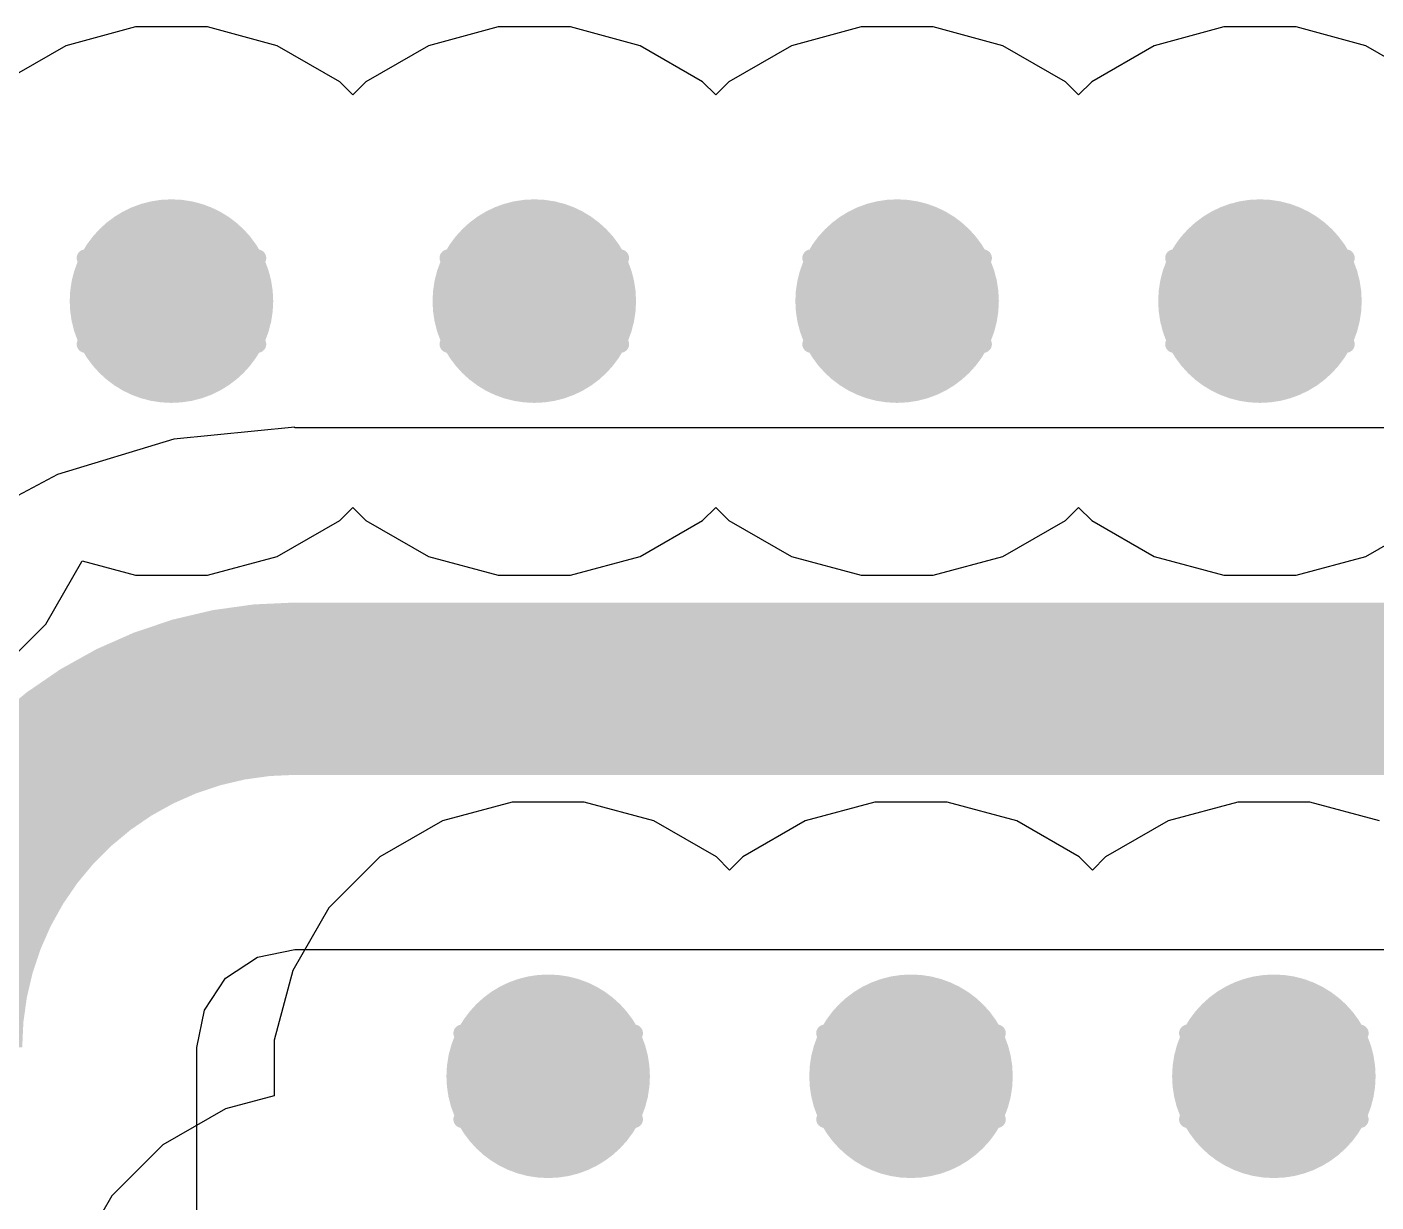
# Model space of a CAD drawing. Header units: inches. Extents: x -3 to 5437, y -3 to 5435.
# Drawn here: x 51.979 to 55.956, y 111.266 to 114.73 of the extents above; entities that cross this region are included whole.
import ezdxf

# ---------------------------------------------------------------- set-up
doc = ezdxf.new("R2010")
doc.units = ezdxf.units.IN
for name, color, linetype in [('Bottom Layer', 5, 'Continuous'), ('Drill Drawing', 1, 'Continuous'), ('GND', 16, 'Continuous'), ('PWR', 76, 'Continuous'), ('Top Layer', 1, 'Continuous'), ('Via Holes', 16, 'Continuous')]:
    doc.layers.add(name, color=color, linetype=linetype)

msp = doc.modelspace()

# ---------------------------------------------------------------- hatches: boundary and pattern name
at = {"layer": 'Bottom Layer'}
h = msp.add_hatch(color=5, dxfattribs=at)
edge = h.paths.add_edge_path()
edge.add_arc((52.405, 113.9217), 0.3, 0, 360)
h = msp.add_hatch(color=5, dxfattribs=at)
edge = h.paths.add_edge_path()
edge.add_arc((53.4747, 113.9217), 0.3, 0, 360)
h = msp.add_hatch(color=5, dxfattribs=at)
edge = h.paths.add_edge_path()
edge.add_arc((54.5443, 113.9217), 0.3, 0, 360)
h = msp.add_hatch(color=5, dxfattribs=at)
edge = h.paths.add_edge_path()
edge.add_arc((55.614, 113.9217), 0.3, 0, 360)
h = msp.add_hatch(color=5, dxfattribs=at)
edge = h.paths.add_edge_path()
edge.add_arc((53.5156, 111.6368), 0.3, 0, 360)
h = msp.add_hatch(color=5, dxfattribs=at)
edge = h.paths.add_edge_path()
edge.add_arc((54.5853, 111.6368), 0.3, 0, 360)
h = msp.add_hatch(color=5, dxfattribs=at)
edge = h.paths.add_edge_path()
edge.add_arc((55.655, 111.6368), 0.3, 0, 360)
at = {"layer": 'GND'}
h = msp.add_hatch(color=16, dxfattribs=at)
edge = h.paths.add_edge_path()
edge.add_arc((52.405, 113.9217), 0.3, 0, 360)
h = msp.add_hatch(color=16, dxfattribs=at)
edge = h.paths.add_edge_path()
edge.add_arc((53.4747, 113.9217), 0.3, 0, 360)
h = msp.add_hatch(color=16, dxfattribs=at)
edge = h.paths.add_edge_path()
edge.add_arc((54.5443, 113.9217), 0.3, 0, 360)
h = msp.add_hatch(color=16, dxfattribs=at)
edge = h.paths.add_edge_path()
edge.add_arc((55.614, 113.9217), 0.3, 0, 360)
h = msp.add_hatch(color=16, dxfattribs=at)
edge = h.paths.add_edge_path()
edge.add_arc((53.5156, 111.6368), 0.3, 0, 360)
h = msp.add_hatch(color=16, dxfattribs=at)
edge = h.paths.add_edge_path()
edge.add_arc((54.5853, 111.6368), 0.3, 0, 360)
h = msp.add_hatch(color=16, dxfattribs=at)
edge = h.paths.add_edge_path()
edge.add_arc((55.655, 111.6368), 0.3, 0, 360)
at = {"layer": 'PWR'}
h = msp.add_hatch(color=76, dxfattribs=at)
edge = h.paths.add_edge_path()
edge.add_arc((52.405, 113.9217), 0.3, 0, 360)
h = msp.add_hatch(color=76, dxfattribs=at)
edge = h.paths.add_edge_path()
edge.add_arc((53.4747, 113.9217), 0.3, 0, 360)
h = msp.add_hatch(color=76, dxfattribs=at)
edge = h.paths.add_edge_path()
edge.add_arc((54.5443, 113.9217), 0.3, 0, 360)
h = msp.add_hatch(color=76, dxfattribs=at)
edge = h.paths.add_edge_path()
edge.add_arc((55.614, 113.9217), 0.3, 0, 360)
h = msp.add_hatch(color=76, dxfattribs=at)
edge = h.paths.add_edge_path()
edge.add_arc((53.5156, 111.6368), 0.3, 0, 360)
h = msp.add_hatch(color=76, dxfattribs=at)
edge = h.paths.add_edge_path()
edge.add_arc((54.5853, 111.6368), 0.3, 0, 360)
h = msp.add_hatch(color=76, dxfattribs=at)
edge = h.paths.add_edge_path()
edge.add_arc((55.655, 111.6368), 0.3, 0, 360)
at = {"layer": 'Top Layer'}
h = msp.add_hatch(color=1, dxfattribs=at)
edge = h.paths.add_edge_path()
edge.add_arc((52.405, 113.9217), 0.3, 0, 360)
h = msp.add_hatch(color=1, dxfattribs=at)
edge = h.paths.add_edge_path()
edge.add_arc((53.4747, 113.9217), 0.3, 0, 360)
h = msp.add_hatch(color=1, dxfattribs=at)
edge = h.paths.add_edge_path()
edge.add_arc((54.5443, 113.9217), 0.3, 0, 360)
h = msp.add_hatch(color=1, dxfattribs=at)
edge = h.paths.add_edge_path()
edge.add_arc((55.614, 113.9217), 0.3, 0, 360)
h = msp.add_hatch(color=1, dxfattribs=at)
edge = h.paths.add_edge_path()
edge.add_arc((53.5156, 111.6368), 0.3, 0, 360)
h = msp.add_hatch(color=1, dxfattribs=at)
edge = h.paths.add_edge_path()
edge.add_arc((54.5853, 111.6368), 0.3, 0, 360)
h = msp.add_hatch(color=1, dxfattribs=at)
edge = h.paths.add_edge_path()
edge.add_arc((55.655, 111.6368), 0.3, 0, 360)
at = {"layer": 'Via Holes'}
h = msp.add_hatch(color=7, dxfattribs=at)
edge = h.paths.add_edge_path()
edge.add_arc((52.405, 113.9217), 0.15, 0, 360)
h = msp.add_hatch(color=7, dxfattribs=at)
edge = h.paths.add_edge_path()
edge.add_arc((53.4747, 113.9217), 0.15, 0, 360)
h = msp.add_hatch(color=7, dxfattribs=at)
edge = h.paths.add_edge_path()
edge.add_arc((54.5443, 113.9217), 0.15, 0, 360)
h = msp.add_hatch(color=7, dxfattribs=at)
edge = h.paths.add_edge_path()
edge.add_arc((55.614, 113.9217), 0.15, 0, 360)
h = msp.add_hatch(color=7, dxfattribs=at)
edge = h.paths.add_edge_path()
edge.add_arc((53.5156, 111.6368), 0.15, 0, 360)
h = msp.add_hatch(color=7, dxfattribs=at)
edge = h.paths.add_edge_path()
edge.add_arc((54.5853, 111.6368), 0.15, 0, 360)
h = msp.add_hatch(color=7, dxfattribs=at)
edge = h.paths.add_edge_path()
edge.add_arc((55.655, 111.6368), 0.15, 0, 360)

# ---------------------------------------------------------------- linework, layer by layer
at = {"layer": 'Drill Drawing'}
for points in [[(52.278, 114.0487, 0.0508, 0.0508, 0), (52.405, 114.1757, 0.0508, 0.0508, 0)], [(52.405, 114.1757, 0.0508, 0.0508, 0), (52.532, 114.0487, 0.0508, 0.0508, 0)], [(53.3477, 114.0487, 0.0508, 0.0508, 0), (53.4747, 114.1757, 0.0508, 0.0508, 0)], [(53.4747, 114.1757, 0.0508, 0.0508, 0), (53.6017, 114.0487, 0.0508, 0.0508, 0)], [(54.4173, 114.0487, 0.0508, 0.0508, 0), (54.5443, 114.1757, 0.0508, 0.0508, 0)], [(54.5443, 114.1757, 0.0508, 0.0508, 0), (54.6713, 114.0487, 0.0508, 0.0508, 0)], [(55.487, 114.0487, 0.0508, 0.0508, 0), (55.614, 114.1757, 0.0508, 0.0508, 0)], [(55.614, 114.1757, 0.0508, 0.0508, 0), (55.741, 114.0487, 0.0508, 0.0508, 0)], [(52.151, 114.0487, 0.0508, 0.0508, 0), (52.278, 113.9217, 0.0508, 0.0508, 0)], [(52.151, 114.0487, 0.0508, 0.0508, 0), (52.278, 114.0487, 0.0508, 0.0508, 0)], [(52.532, 114.0487, 0.0508, 0.0508, 0), (52.659, 114.0487, 0.0508, 0.0508, 0)], [(52.532, 113.9217, 0.0508, 0.0508, 0), (52.659, 114.0487, 0.0508, 0.0508, 0)], [(53.2207, 114.0487, 0.0508, 0.0508, 0), (53.3477, 113.9217, 0.0508, 0.0508, 0)], [(53.2207, 114.0487, 0.0508, 0.0508, 0), (53.3477, 114.0487, 0.0508, 0.0508, 0)], [(53.6017, 114.0487, 0.0508, 0.0508, 0), (53.7287, 114.0487, 0.0508, 0.0508, 0)], [(53.6017, 113.9217, 0.0508, 0.0508, 0), (53.7287, 114.0487, 0.0508, 0.0508, 0)], [(54.2903, 114.0487, 0.0508, 0.0508, 0), (54.4173, 113.9217, 0.0508, 0.0508, 0)], [(54.2903, 114.0487, 0.0508, 0.0508, 0), (54.4173, 114.0487, 0.0508, 0.0508, 0)], [(54.6713, 114.0487, 0.0508, 0.0508, 0), (54.7983, 114.0487, 0.0508, 0.0508, 0)], [(54.6713, 113.9217, 0.0508, 0.0508, 0), (54.7983, 114.0487, 0.0508, 0.0508, 0)], [(55.36, 114.0487, 0.0508, 0.0508, 0), (55.487, 113.9217, 0.0508, 0.0508, 0)], [(55.36, 114.0487, 0.0508, 0.0508, 0), (55.487, 114.0487, 0.0508, 0.0508, 0)], [(55.741, 114.0487, 0.0508, 0.0508, 0), (55.868, 114.0487, 0.0508, 0.0508, 0)], [(55.741, 113.9217, 0.0508, 0.0508, 0), (55.868, 114.0487, 0.0508, 0.0508, 0)], [(52.151, 113.7947, 0.0508, 0.0508, 0), (52.278, 113.9217, 0.0508, 0.0508, 0)], [(52.532, 113.9217, 0.0508, 0.0508, 0), (52.659, 113.7947, 0.0508, 0.0508, 0)], [(53.2207, 113.7947, 0.0508, 0.0508, 0), (53.3477, 113.9217, 0.0508, 0.0508, 0)], [(53.6017, 113.9217, 0.0508, 0.0508, 0), (53.7287, 113.7947, 0.0508, 0.0508, 0)], [(54.2903, 113.7947, 0.0508, 0.0508, 0), (54.4173, 113.9217, 0.0508, 0.0508, 0)], [(54.6713, 113.9217, 0.0508, 0.0508, 0), (54.7983, 113.7947, 0.0508, 0.0508, 0)], [(55.36, 113.7947, 0.0508, 0.0508, 0), (55.487, 113.9217, 0.0508, 0.0508, 0)], [(55.741, 113.9217, 0.0508, 0.0508, 0), (55.868, 113.7947, 0.0508, 0.0508, 0)], [(52.151, 113.7947, 0.0508, 0.0508, 0), (52.278, 113.7947, 0.0508, 0.0508, 0)], [(52.278, 113.7947, 0.0508, 0.0508, 0), (52.405, 113.6677, 0.0508, 0.0508, 0)], [(52.405, 113.6677, 0.0508, 0.0508, 0), (52.532, 113.7947, 0.0508, 0.0508, 0)], [(52.532, 113.7947, 0.0508, 0.0508, 0), (52.659, 113.7947, 0.0508, 0.0508, 0)], [(53.2207, 113.7947, 0.0508, 0.0508, 0), (53.3477, 113.7947, 0.0508, 0.0508, 0)], [(53.3477, 113.7947, 0.0508, 0.0508, 0), (53.4747, 113.6677, 0.0508, 0.0508, 0)], [(53.4747, 113.6677, 0.0508, 0.0508, 0), (53.6017, 113.7947, 0.0508, 0.0508, 0)], [(53.6017, 113.7947, 0.0508, 0.0508, 0), (53.7287, 113.7947, 0.0508, 0.0508, 0)], [(54.2903, 113.7947, 0.0508, 0.0508, 0), (54.4173, 113.7947, 0.0508, 0.0508, 0)], [(54.4173, 113.7947, 0.0508, 0.0508, 0), (54.5443, 113.6677, 0.0508, 0.0508, 0)], [(54.5443, 113.6677, 0.0508, 0.0508, 0), (54.6713, 113.7947, 0.0508, 0.0508, 0)], [(54.6713, 113.7947, 0.0508, 0.0508, 0), (54.7983, 113.7947, 0.0508, 0.0508, 0)], [(55.36, 113.7947, 0.0508, 0.0508, 0), (55.487, 113.7947, 0.0508, 0.0508, 0)], [(55.487, 113.7947, 0.0508, 0.0508, 0), (55.614, 113.6677, 0.0508, 0.0508, 0)], [(55.614, 113.6677, 0.0508, 0.0508, 0), (55.741, 113.7947, 0.0508, 0.0508, 0)], [(55.741, 113.7947, 0.0508, 0.0508, 0), (55.868, 113.7947, 0.0508, 0.0508, 0)], [(53.3886, 111.7638, 0.0508, 0.0508, 0), (53.5156, 111.8908, 0.0508, 0.0508, 0)], [(53.5156, 111.8908, 0.0508, 0.0508, 0), (53.6426, 111.7638, 0.0508, 0.0508, 0)], [(54.4583, 111.7638, 0.0508, 0.0508, 0), (54.5853, 111.8908, 0.0508, 0.0508, 0)], [(54.5853, 111.8908, 0.0508, 0.0508, 0), (54.7123, 111.7638, 0.0508, 0.0508, 0)], [(55.528, 111.7638, 0.0508, 0.0508, 0), (55.655, 111.8908, 0.0508, 0.0508, 0)], [(55.655, 111.8908, 0.0508, 0.0508, 0), (55.782, 111.7638, 0.0508, 0.0508, 0)], [(53.2616, 111.7638, 0.0508, 0.0508, 0), (53.3886, 111.6368, 0.0508, 0.0508, 0)], [(53.2616, 111.7638, 0.0508, 0.0508, 0), (53.3886, 111.7638, 0.0508, 0.0508, 0)], [(53.6426, 111.7638, 0.0508, 0.0508, 0), (53.7696, 111.7638, 0.0508, 0.0508, 0)], [(53.6426, 111.6368, 0.0508, 0.0508, 0), (53.7696, 111.7638, 0.0508, 0.0508, 0)], [(54.3313, 111.7638, 0.0508, 0.0508, 0), (54.4583, 111.6368, 0.0508, 0.0508, 0)], [(54.3313, 111.7638, 0.0508, 0.0508, 0), (54.4583, 111.7638, 0.0508, 0.0508, 0)], [(54.7123, 111.7638, 0.0508, 0.0508, 0), (54.8393, 111.7638, 0.0508, 0.0508, 0)], [(54.7123, 111.6368, 0.0508, 0.0508, 0), (54.8393, 111.7638, 0.0508, 0.0508, 0)], [(55.401, 111.7638, 0.0508, 0.0508, 0), (55.528, 111.6368, 0.0508, 0.0508, 0)], [(55.401, 111.7638, 0.0508, 0.0508, 0), (55.528, 111.7638, 0.0508, 0.0508, 0)], [(55.782, 111.7638, 0.0508, 0.0508, 0), (55.909, 111.7638, 0.0508, 0.0508, 0)], [(55.782, 111.6368, 0.0508, 0.0508, 0), (55.909, 111.7638, 0.0508, 0.0508, 0)], [(53.2616, 111.5098, 0.0508, 0.0508, 0), (53.3886, 111.6368, 0.0508, 0.0508, 0)], [(53.6426, 111.6368, 0.0508, 0.0508, 0), (53.7696, 111.5098, 0.0508, 0.0508, 0)], [(54.3313, 111.5098, 0.0508, 0.0508, 0), (54.4583, 111.6368, 0.0508, 0.0508, 0)], [(54.7123, 111.6368, 0.0508, 0.0508, 0), (54.8393, 111.5098, 0.0508, 0.0508, 0)], [(55.401, 111.5098, 0.0508, 0.0508, 0), (55.528, 111.6368, 0.0508, 0.0508, 0)], [(55.782, 111.6368, 0.0508, 0.0508, 0), (55.909, 111.5098, 0.0508, 0.0508, 0)], [(53.2616, 111.5098, 0.0508, 0.0508, 0), (53.3886, 111.5098, 0.0508, 0.0508, 0)], [(53.3886, 111.5098, 0.0508, 0.0508, 0), (53.5156, 111.3828, 0.0508, 0.0508, 0)], [(53.5156, 111.3828, 0.0508, 0.0508, 0), (53.6426, 111.5098, 0.0508, 0.0508, 0)], [(53.6426, 111.5098, 0.0508, 0.0508, 0), (53.7696, 111.5098, 0.0508, 0.0508, 0)], [(54.3313, 111.5098, 0.0508, 0.0508, 0), (54.4583, 111.5098, 0.0508, 0.0508, 0)], [(54.4583, 111.5098, 0.0508, 0.0508, 0), (54.5853, 111.3828, 0.0508, 0.0508, 0)], [(54.5853, 111.3828, 0.0508, 0.0508, 0), (54.7123, 111.5098, 0.0508, 0.0508, 0)], [(54.7123, 111.5098, 0.0508, 0.0508, 0), (54.8393, 111.5098, 0.0508, 0.0508, 0)], [(55.401, 111.5098, 0.0508, 0.0508, 0), (55.528, 111.5098, 0.0508, 0.0508, 0)], [(55.528, 111.5098, 0.0508, 0.0508, 0), (55.655, 111.3828, 0.0508, 0.0508, 0)], [(55.655, 111.3828, 0.0508, 0.0508, 0), (55.782, 111.5098, 0.0508, 0.0508, 0)], [(55.782, 111.5098, 0.0508, 0.0508, 0), (55.909, 111.5098, 0.0508, 0.0508, 0)]]:
    msp.add_lwpolyline(points, format="xyseb", dxfattribs=at)
for points in [[(52.3923, 114.1757, 0.0254, 0.0254, 1), (52.4177, 114.1757, 0.0254, 0.0254, 1)], [(52.3923, 114.1757, 0.0254, 0.0254, 1), (52.4177, 114.1757, 0.0254, 0.0254, 1)], [(53.462, 114.1757, 0.0254, 0.0254, 1), (53.4874, 114.1757, 0.0254, 0.0254, 1)], [(53.462, 114.1757, 0.0254, 0.0254, 1), (53.4874, 114.1757, 0.0254, 0.0254, 1)], [(54.5316, 114.1757, 0.0254, 0.0254, 1), (54.557, 114.1757, 0.0254, 0.0254, 1)], [(54.5316, 114.1757, 0.0254, 0.0254, 1), (54.557, 114.1757, 0.0254, 0.0254, 1)], [(55.6013, 114.1757, 0.0254, 0.0254, 1), (55.6267, 114.1757, 0.0254, 0.0254, 1)], [(55.6013, 114.1757, 0.0254, 0.0254, 1), (55.6267, 114.1757, 0.0254, 0.0254, 1)], [(52.1383, 114.0487, 0.0254, 0.0254, 1), (52.1637, 114.0487, 0.0254, 0.0254, 1)], [(52.1383, 114.0487, 0.0254, 0.0254, 1), (52.1637, 114.0487, 0.0254, 0.0254, 1)], [(52.2653, 114.0487, 0.0254, 0.0254, 1), (52.2907, 114.0487, 0.0254, 0.0254, 1)], [(52.2653, 114.0487, 0.0254, 0.0254, 1), (52.2907, 114.0487, 0.0254, 0.0254, 1)], [(52.5193, 114.0487, 0.0254, 0.0254, 1), (52.5447, 114.0487, 0.0254, 0.0254, 1)], [(52.5193, 114.0487, 0.0254, 0.0254, 1), (52.5447, 114.0487, 0.0254, 0.0254, 1)], [(52.6463, 114.0487, 0.0254, 0.0254, 1), (52.6717, 114.0487, 0.0254, 0.0254, 1)], [(52.6463, 114.0487, 0.0254, 0.0254, 1), (52.6717, 114.0487, 0.0254, 0.0254, 1)], [(53.208, 114.0487, 0.0254, 0.0254, 1), (53.2334, 114.0487, 0.0254, 0.0254, 1)], [(53.208, 114.0487, 0.0254, 0.0254, 1), (53.2334, 114.0487, 0.0254, 0.0254, 1)], [(53.335, 114.0487, 0.0254, 0.0254, 1), (53.3604, 114.0487, 0.0254, 0.0254, 1)], [(53.335, 114.0487, 0.0254, 0.0254, 1), (53.3604, 114.0487, 0.0254, 0.0254, 1)], [(53.589, 114.0487, 0.0254, 0.0254, 1), (53.6144, 114.0487, 0.0254, 0.0254, 1)], [(53.589, 114.0487, 0.0254, 0.0254, 1), (53.6144, 114.0487, 0.0254, 0.0254, 1)], [(53.716, 114.0487, 0.0254, 0.0254, 1), (53.7414, 114.0487, 0.0254, 0.0254, 1)], [(53.716, 114.0487, 0.0254, 0.0254, 1), (53.7414, 114.0487, 0.0254, 0.0254, 1)], [(54.2776, 114.0487, 0.0254, 0.0254, 1), (54.303, 114.0487, 0.0254, 0.0254, 1)], [(54.2776, 114.0487, 0.0254, 0.0254, 1), (54.303, 114.0487, 0.0254, 0.0254, 1)], [(54.4046, 114.0487, 0.0254, 0.0254, 1), (54.43, 114.0487, 0.0254, 0.0254, 1)], [(54.4046, 114.0487, 0.0254, 0.0254, 1), (54.43, 114.0487, 0.0254, 0.0254, 1)], [(54.6586, 114.0487, 0.0254, 0.0254, 1), (54.684, 114.0487, 0.0254, 0.0254, 1)], [(54.6586, 114.0487, 0.0254, 0.0254, 1), (54.684, 114.0487, 0.0254, 0.0254, 1)], [(54.7856, 114.0487, 0.0254, 0.0254, 1), (54.811, 114.0487, 0.0254, 0.0254, 1)], [(54.7856, 114.0487, 0.0254, 0.0254, 1), (54.811, 114.0487, 0.0254, 0.0254, 1)], [(55.3473, 114.0487, 0.0254, 0.0254, 1), (55.3727, 114.0487, 0.0254, 0.0254, 1)], [(55.3473, 114.0487, 0.0254, 0.0254, 1), (55.3727, 114.0487, 0.0254, 0.0254, 1)], [(55.4743, 114.0487, 0.0254, 0.0254, 1), (55.4997, 114.0487, 0.0254, 0.0254, 1)], [(55.4743, 114.0487, 0.0254, 0.0254, 1), (55.4997, 114.0487, 0.0254, 0.0254, 1)], [(55.7283, 114.0487, 0.0254, 0.0254, 1), (55.7537, 114.0487, 0.0254, 0.0254, 1)], [(55.7283, 114.0487, 0.0254, 0.0254, 1), (55.7537, 114.0487, 0.0254, 0.0254, 1)], [(55.8553, 114.0487, 0.0254, 0.0254, 1), (55.8807, 114.0487, 0.0254, 0.0254, 1)], [(55.8553, 114.0487, 0.0254, 0.0254, 1), (55.8807, 114.0487, 0.0254, 0.0254, 1)], [(52.2653, 113.9217, 0.0254, 0.0254, 1), (52.2907, 113.9217, 0.0254, 0.0254, 1)], [(52.2653, 113.9217, 0.0254, 0.0254, 1), (52.2907, 113.9217, 0.0254, 0.0254, 1)], [(52.5193, 113.9217, 0.0254, 0.0254, 1), (52.5447, 113.9217, 0.0254, 0.0254, 1)], [(52.5193, 113.9217, 0.0254, 0.0254, 1), (52.5447, 113.9217, 0.0254, 0.0254, 1)], [(53.335, 113.9217, 0.0254, 0.0254, 1), (53.3604, 113.9217, 0.0254, 0.0254, 1)], [(53.335, 113.9217, 0.0254, 0.0254, 1), (53.3604, 113.9217, 0.0254, 0.0254, 1)], [(53.589, 113.9217, 0.0254, 0.0254, 1), (53.6144, 113.9217, 0.0254, 0.0254, 1)], [(53.589, 113.9217, 0.0254, 0.0254, 1), (53.6144, 113.9217, 0.0254, 0.0254, 1)], [(54.4046, 113.9217, 0.0254, 0.0254, 1), (54.43, 113.9217, 0.0254, 0.0254, 1)], [(54.4046, 113.9217, 0.0254, 0.0254, 1), (54.43, 113.9217, 0.0254, 0.0254, 1)], [(54.6586, 113.9217, 0.0254, 0.0254, 1), (54.684, 113.9217, 0.0254, 0.0254, 1)], [(54.6586, 113.9217, 0.0254, 0.0254, 1), (54.684, 113.9217, 0.0254, 0.0254, 1)], [(55.4743, 113.9217, 0.0254, 0.0254, 1), (55.4997, 113.9217, 0.0254, 0.0254, 1)], [(55.4743, 113.9217, 0.0254, 0.0254, 1), (55.4997, 113.9217, 0.0254, 0.0254, 1)], [(55.7283, 113.9217, 0.0254, 0.0254, 1), (55.7537, 113.9217, 0.0254, 0.0254, 1)], [(55.7283, 113.9217, 0.0254, 0.0254, 1), (55.7537, 113.9217, 0.0254, 0.0254, 1)], [(52.1383, 113.7947, 0.0254, 0.0254, 1), (52.1637, 113.7947, 0.0254, 0.0254, 1)], [(52.1383, 113.7947, 0.0254, 0.0254, 1), (52.1637, 113.7947, 0.0254, 0.0254, 1)], [(52.2653, 113.7947, 0.0254, 0.0254, 1), (52.2907, 113.7947, 0.0254, 0.0254, 1)], [(52.2653, 113.7947, 0.0254, 0.0254, 1), (52.2907, 113.7947, 0.0254, 0.0254, 1)], [(52.5193, 113.7947, 0.0254, 0.0254, 1), (52.5447, 113.7947, 0.0254, 0.0254, 1)], [(52.5193, 113.7947, 0.0254, 0.0254, 1), (52.5447, 113.7947, 0.0254, 0.0254, 1)], [(52.6463, 113.7947, 0.0254, 0.0254, 1), (52.6717, 113.7947, 0.0254, 0.0254, 1)], [(52.6463, 113.7947, 0.0254, 0.0254, 1), (52.6717, 113.7947, 0.0254, 0.0254, 1)], [(53.208, 113.7947, 0.0254, 0.0254, 1), (53.2334, 113.7947, 0.0254, 0.0254, 1)], [(53.208, 113.7947, 0.0254, 0.0254, 1), (53.2334, 113.7947, 0.0254, 0.0254, 1)], [(53.335, 113.7947, 0.0254, 0.0254, 1), (53.3604, 113.7947, 0.0254, 0.0254, 1)], [(53.335, 113.7947, 0.0254, 0.0254, 1), (53.3604, 113.7947, 0.0254, 0.0254, 1)], [(53.589, 113.7947, 0.0254, 0.0254, 1), (53.6144, 113.7947, 0.0254, 0.0254, 1)], [(53.589, 113.7947, 0.0254, 0.0254, 1), (53.6144, 113.7947, 0.0254, 0.0254, 1)], [(53.716, 113.7947, 0.0254, 0.0254, 1), (53.7414, 113.7947, 0.0254, 0.0254, 1)], [(53.716, 113.7947, 0.0254, 0.0254, 1), (53.7414, 113.7947, 0.0254, 0.0254, 1)], [(54.2776, 113.7947, 0.0254, 0.0254, 1), (54.303, 113.7947, 0.0254, 0.0254, 1)], [(54.2776, 113.7947, 0.0254, 0.0254, 1), (54.303, 113.7947, 0.0254, 0.0254, 1)], [(54.4046, 113.7947, 0.0254, 0.0254, 1), (54.43, 113.7947, 0.0254, 0.0254, 1)], [(54.4046, 113.7947, 0.0254, 0.0254, 1), (54.43, 113.7947, 0.0254, 0.0254, 1)], [(54.6586, 113.7947, 0.0254, 0.0254, 1), (54.684, 113.7947, 0.0254, 0.0254, 1)], [(54.6586, 113.7947, 0.0254, 0.0254, 1), (54.684, 113.7947, 0.0254, 0.0254, 1)], [(54.7856, 113.7947, 0.0254, 0.0254, 1), (54.811, 113.7947, 0.0254, 0.0254, 1)], [(54.7856, 113.7947, 0.0254, 0.0254, 1), (54.811, 113.7947, 0.0254, 0.0254, 1)], [(55.3473, 113.7947, 0.0254, 0.0254, 1), (55.3727, 113.7947, 0.0254, 0.0254, 1)], [(55.3473, 113.7947, 0.0254, 0.0254, 1), (55.3727, 113.7947, 0.0254, 0.0254, 1)], [(55.4743, 113.7947, 0.0254, 0.0254, 1), (55.4997, 113.7947, 0.0254, 0.0254, 1)], [(55.4743, 113.7947, 0.0254, 0.0254, 1), (55.4997, 113.7947, 0.0254, 0.0254, 1)], [(55.7283, 113.7947, 0.0254, 0.0254, 1), (55.7537, 113.7947, 0.0254, 0.0254, 1)], [(55.7283, 113.7947, 0.0254, 0.0254, 1), (55.7537, 113.7947, 0.0254, 0.0254, 1)], [(55.8553, 113.7947, 0.0254, 0.0254, 1), (55.8807, 113.7947, 0.0254, 0.0254, 1)], [(55.8553, 113.7947, 0.0254, 0.0254, 1), (55.8807, 113.7947, 0.0254, 0.0254, 1)], [(52.3923, 113.6677, 0.0254, 0.0254, 1), (52.4177, 113.6677, 0.0254, 0.0254, 1)], [(52.3923, 113.6677, 0.0254, 0.0254, 1), (52.4177, 113.6677, 0.0254, 0.0254, 1)], [(53.462, 113.6677, 0.0254, 0.0254, 1), (53.4874, 113.6677, 0.0254, 0.0254, 1)], [(53.462, 113.6677, 0.0254, 0.0254, 1), (53.4874, 113.6677, 0.0254, 0.0254, 1)], [(54.5316, 113.6677, 0.0254, 0.0254, 1), (54.557, 113.6677, 0.0254, 0.0254, 1)], [(54.5316, 113.6677, 0.0254, 0.0254, 1), (54.557, 113.6677, 0.0254, 0.0254, 1)], [(55.6013, 113.6677, 0.0254, 0.0254, 1), (55.6267, 113.6677, 0.0254, 0.0254, 1)], [(55.6013, 113.6677, 0.0254, 0.0254, 1), (55.6267, 113.6677, 0.0254, 0.0254, 1)], [(53.5029, 111.8908, 0.0254, 0.0254, 1), (53.5283, 111.8908, 0.0254, 0.0254, 1)], [(53.5029, 111.8908, 0.0254, 0.0254, 1), (53.5283, 111.8908, 0.0254, 0.0254, 1)], [(54.5726, 111.8908, 0.0254, 0.0254, 1), (54.598, 111.8908, 0.0254, 0.0254, 1)], [(54.5726, 111.8908, 0.0254, 0.0254, 1), (54.598, 111.8908, 0.0254, 0.0254, 1)], [(55.6423, 111.8908, 0.0254, 0.0254, 1), (55.6677, 111.8908, 0.0254, 0.0254, 1)], [(55.6423, 111.8908, 0.0254, 0.0254, 1), (55.6677, 111.8908, 0.0254, 0.0254, 1)], [(53.2489, 111.7638, 0.0254, 0.0254, 1), (53.2743, 111.7638, 0.0254, 0.0254, 1)], [(53.2489, 111.7638, 0.0254, 0.0254, 1), (53.2743, 111.7638, 0.0254, 0.0254, 1)], [(53.3759, 111.7638, 0.0254, 0.0254, 1), (53.4013, 111.7638, 0.0254, 0.0254, 1)], [(53.3759, 111.7638, 0.0254, 0.0254, 1), (53.4013, 111.7638, 0.0254, 0.0254, 1)], [(53.6299, 111.7638, 0.0254, 0.0254, 1), (53.6553, 111.7638, 0.0254, 0.0254, 1)], [(53.6299, 111.7638, 0.0254, 0.0254, 1), (53.6553, 111.7638, 0.0254, 0.0254, 1)], [(53.7569, 111.7638, 0.0254, 0.0254, 1), (53.7823, 111.7638, 0.0254, 0.0254, 1)], [(53.7569, 111.7638, 0.0254, 0.0254, 1), (53.7823, 111.7638, 0.0254, 0.0254, 1)], [(54.3186, 111.7638, 0.0254, 0.0254, 1), (54.344, 111.7638, 0.0254, 0.0254, 1)], [(54.3186, 111.7638, 0.0254, 0.0254, 1), (54.344, 111.7638, 0.0254, 0.0254, 1)], [(54.4456, 111.7638, 0.0254, 0.0254, 1), (54.471, 111.7638, 0.0254, 0.0254, 1)], [(54.4456, 111.7638, 0.0254, 0.0254, 1), (54.471, 111.7638, 0.0254, 0.0254, 1)], [(54.6996, 111.7638, 0.0254, 0.0254, 1), (54.725, 111.7638, 0.0254, 0.0254, 1)], [(54.6996, 111.7638, 0.0254, 0.0254, 1), (54.725, 111.7638, 0.0254, 0.0254, 1)], [(54.8266, 111.7638, 0.0254, 0.0254, 1), (54.852, 111.7638, 0.0254, 0.0254, 1)], [(54.8266, 111.7638, 0.0254, 0.0254, 1), (54.852, 111.7638, 0.0254, 0.0254, 1)], [(55.3883, 111.7638, 0.0254, 0.0254, 1), (55.4137, 111.7638, 0.0254, 0.0254, 1)], [(55.3883, 111.7638, 0.0254, 0.0254, 1), (55.4137, 111.7638, 0.0254, 0.0254, 1)], [(55.5153, 111.7638, 0.0254, 0.0254, 1), (55.5407, 111.7638, 0.0254, 0.0254, 1)], [(55.5153, 111.7638, 0.0254, 0.0254, 1), (55.5407, 111.7638, 0.0254, 0.0254, 1)], [(55.7693, 111.7638, 0.0254, 0.0254, 1), (55.7947, 111.7638, 0.0254, 0.0254, 1)], [(55.7693, 111.7638, 0.0254, 0.0254, 1), (55.7947, 111.7638, 0.0254, 0.0254, 1)], [(55.8963, 111.7638, 0.0254, 0.0254, 1), (55.9217, 111.7638, 0.0254, 0.0254, 1)], [(55.8963, 111.7638, 0.0254, 0.0254, 1), (55.9217, 111.7638, 0.0254, 0.0254, 1)], [(53.3759, 111.6368, 0.0254, 0.0254, 1), (53.4013, 111.6368, 0.0254, 0.0254, 1)], [(53.3759, 111.6368, 0.0254, 0.0254, 1), (53.4013, 111.6368, 0.0254, 0.0254, 1)], [(53.6299, 111.6368, 0.0254, 0.0254, 1), (53.6553, 111.6368, 0.0254, 0.0254, 1)], [(53.6299, 111.6368, 0.0254, 0.0254, 1), (53.6553, 111.6368, 0.0254, 0.0254, 1)], [(54.4456, 111.6368, 0.0254, 0.0254, 1), (54.471, 111.6368, 0.0254, 0.0254, 1)], [(54.4456, 111.6368, 0.0254, 0.0254, 1), (54.471, 111.6368, 0.0254, 0.0254, 1)], [(54.6996, 111.6368, 0.0254, 0.0254, 1), (54.725, 111.6368, 0.0254, 0.0254, 1)], [(54.6996, 111.6368, 0.0254, 0.0254, 1), (54.725, 111.6368, 0.0254, 0.0254, 1)], [(55.5153, 111.6368, 0.0254, 0.0254, 1), (55.5407, 111.6368, 0.0254, 0.0254, 1)], [(55.5153, 111.6368, 0.0254, 0.0254, 1), (55.5407, 111.6368, 0.0254, 0.0254, 1)], [(55.7693, 111.6368, 0.0254, 0.0254, 1), (55.7947, 111.6368, 0.0254, 0.0254, 1)], [(55.7693, 111.6368, 0.0254, 0.0254, 1), (55.7947, 111.6368, 0.0254, 0.0254, 1)], [(53.2489, 111.5098, 0.0254, 0.0254, 1), (53.2743, 111.5098, 0.0254, 0.0254, 1)], [(53.2489, 111.5098, 0.0254, 0.0254, 1), (53.2743, 111.5098, 0.0254, 0.0254, 1)], [(53.3759, 111.5098, 0.0254, 0.0254, 1), (53.4013, 111.5098, 0.0254, 0.0254, 1)], [(53.3759, 111.5098, 0.0254, 0.0254, 1), (53.4013, 111.5098, 0.0254, 0.0254, 1)], [(53.6299, 111.5098, 0.0254, 0.0254, 1), (53.6553, 111.5098, 0.0254, 0.0254, 1)], [(53.6299, 111.5098, 0.0254, 0.0254, 1), (53.6553, 111.5098, 0.0254, 0.0254, 1)], [(53.7569, 111.5098, 0.0254, 0.0254, 1), (53.7823, 111.5098, 0.0254, 0.0254, 1)], [(53.7569, 111.5098, 0.0254, 0.0254, 1), (53.7823, 111.5098, 0.0254, 0.0254, 1)], [(54.3186, 111.5098, 0.0254, 0.0254, 1), (54.344, 111.5098, 0.0254, 0.0254, 1)], [(54.3186, 111.5098, 0.0254, 0.0254, 1), (54.344, 111.5098, 0.0254, 0.0254, 1)], [(54.4456, 111.5098, 0.0254, 0.0254, 1), (54.471, 111.5098, 0.0254, 0.0254, 1)], [(54.4456, 111.5098, 0.0254, 0.0254, 1), (54.471, 111.5098, 0.0254, 0.0254, 1)], [(54.6996, 111.5098, 0.0254, 0.0254, 1), (54.725, 111.5098, 0.0254, 0.0254, 1)], [(54.6996, 111.5098, 0.0254, 0.0254, 1), (54.725, 111.5098, 0.0254, 0.0254, 1)], [(54.8266, 111.5098, 0.0254, 0.0254, 1), (54.852, 111.5098, 0.0254, 0.0254, 1)], [(54.8266, 111.5098, 0.0254, 0.0254, 1), (54.852, 111.5098, 0.0254, 0.0254, 1)], [(55.3883, 111.5098, 0.0254, 0.0254, 1), (55.4137, 111.5098, 0.0254, 0.0254, 1)], [(55.3883, 111.5098, 0.0254, 0.0254, 1), (55.4137, 111.5098, 0.0254, 0.0254, 1)], [(55.5153, 111.5098, 0.0254, 0.0254, 1), (55.5407, 111.5098, 0.0254, 0.0254, 1)], [(55.5153, 111.5098, 0.0254, 0.0254, 1), (55.5407, 111.5098, 0.0254, 0.0254, 1)], [(55.7693, 111.5098, 0.0254, 0.0254, 1), (55.7947, 111.5098, 0.0254, 0.0254, 1)], [(55.7693, 111.5098, 0.0254, 0.0254, 1), (55.7947, 111.5098, 0.0254, 0.0254, 1)], [(55.8963, 111.5098, 0.0254, 0.0254, 1), (55.9217, 111.5098, 0.0254, 0.0254, 1)], [(55.8963, 111.5098, 0.0254, 0.0254, 1), (55.9217, 111.5098, 0.0254, 0.0254, 1)], [(53.5029, 111.3828, 0.0254, 0.0254, 1), (53.5283, 111.3828, 0.0254, 0.0254, 1)], [(53.5029, 111.3828, 0.0254, 0.0254, 1), (53.5283, 111.3828, 0.0254, 0.0254, 1)], [(54.5726, 111.3828, 0.0254, 0.0254, 1), (54.598, 111.3828, 0.0254, 0.0254, 1)], [(54.5726, 111.3828, 0.0254, 0.0254, 1), (54.598, 111.3828, 0.0254, 0.0254, 1)], [(55.6423, 111.3828, 0.0254, 0.0254, 1), (55.6677, 111.3828, 0.0254, 0.0254, 1)], [(55.6423, 111.3828, 0.0254, 0.0254, 1), (55.6677, 111.3828, 0.0254, 0.0254, 1)]]:
    msp.add_lwpolyline(points, format="xyseb", close=True, dxfattribs=at)
at = {"layer": 'PWR'}
for p, q in [((52.2986, 114.7297), (52.0931, 114.6746)), ((52.5114, 114.7297), (52.2986, 114.7297)), ((52.7169, 114.6746), (52.5114, 114.7297)), ((53.3683, 114.7297), (53.1628, 114.6746)), ((53.581, 114.7297), (53.3683, 114.7297)), ((53.7865, 114.6746), (53.581, 114.7297)), ((54.438, 114.7297), (54.2325, 114.6746)), ((54.6507, 114.7297), (54.438, 114.7297)), ((54.8562, 114.6746), (54.6507, 114.7297)), ((55.5076, 114.7297), (55.3021, 114.6746)), ((55.7204, 114.7297), (55.5076, 114.7297)), ((55.9259, 114.6746), (55.7204, 114.7297)), ((52.0931, 114.6746), (51.9089, 114.5682)), ((52.9011, 114.5682), (52.7169, 114.6746)), ((53.1628, 114.6746), (52.9785, 114.5682)), ((53.9708, 114.5682), (53.7865, 114.6746)), ((54.2325, 114.6746), (54.0482, 114.5682)), ((55.0405, 114.5682), (54.8562, 114.6746)), ((55.3021, 114.6746), (55.1179, 114.5682)), ((56.1101, 114.5682), (55.9259, 114.6746)), ((52.9398, 114.5295), (52.9011, 114.5682)), ((52.9785, 114.5682), (52.9398, 114.5295)), ((54.0095, 114.5295), (53.9708, 114.5682)), ((54.0482, 114.5682), (54.0095, 114.5295)), ((55.0792, 114.5295), (55.0405, 114.5682)), ((55.1179, 114.5682), (55.0792, 114.5295)), ((52.9011, 113.2751), (52.9398, 113.3138)), ((52.9398, 113.3138), (52.9785, 113.2751)), ((53.9708, 113.2751), (54.0095, 113.3138)), ((54.0095, 113.3138), (54.0482, 113.2751)), ((55.0405, 113.2751), (55.0792, 113.3138)), ((55.0792, 113.3138), (55.1179, 113.2751)), ((52.7169, 113.1688), (52.9011, 113.2751)), ((52.9785, 113.2751), (53.1628, 113.1688)), ((53.7865, 113.1688), (53.9708, 113.2751)), ((54.0482, 113.2751), (54.2325, 113.1688)), ((54.8562, 113.1688), (55.0405, 113.2751)), ((55.1179, 113.2751), (55.3021, 113.1688)), ((55.9259, 113.1688), (56.1101, 113.2751)), ((52.0347, 112.9695), (52.1411, 113.1538)), ((52.1411, 113.1538), (52.1416, 113.1558)), ((52.1416, 113.1558), (52.2986, 113.1137)), ((52.5114, 113.1137), (52.7169, 113.1688)), ((53.1628, 113.1688), (53.3683, 113.1137)), ((53.581, 113.1137), (53.7865, 113.1688)), ((54.2325, 113.1688), (54.438, 113.1137)), ((54.6507, 113.1137), (54.8562, 113.1688)), ((55.3021, 113.1688), (55.5076, 113.1137)), ((55.7204, 113.1137), (55.9259, 113.1688)), ((52.2986, 113.1137), (52.5114, 113.1137)), ((53.3683, 113.1137), (53.581, 113.1137)), ((54.438, 113.1137), (54.6507, 113.1137)), ((55.5076, 113.1137), (55.7204, 113.1137)), ((51.8842, 112.8191), (52.0347, 112.9695)), ((53.4093, 112.4448), (53.2038, 112.3897)), ((53.622, 112.4448), (53.4093, 112.4448)), ((53.8275, 112.3897), (53.622, 112.4448)), ((54.4789, 112.4448), (54.2734, 112.3897)), ((54.6917, 112.4448), (54.4789, 112.4448)), ((54.8972, 112.3897), (54.6917, 112.4448)), ((55.5486, 112.4448), (55.3431, 112.3897)), ((55.7614, 112.4448), (55.5486, 112.4448)), ((55.9669, 112.3897), (55.7614, 112.4448)), ((53.2038, 112.3897), (53.0195, 112.2833)), ((54.0118, 112.2833), (53.8275, 112.3897)), ((54.2734, 112.3897), (54.0892, 112.2833)), ((55.0814, 112.2833), (54.8972, 112.3897)), ((55.3431, 112.3897), (55.1589, 112.2833)), ((53.0195, 112.2833), (52.8691, 112.1329)), ((54.0505, 112.2446), (54.0118, 112.2833)), ((54.0892, 112.2833), (54.0505, 112.2446)), ((55.1201, 112.2446), (55.0814, 112.2833)), ((55.1589, 112.2833), (55.1201, 112.2446)), ((52.8691, 112.1329), (52.7627, 111.9487)), ((52.7627, 111.9487), (52.7076, 111.7432)), ((52.7076, 111.7432), (52.7076, 111.5795)), ((52.7076, 111.5795), (52.5642, 111.5411)), ((52.5642, 111.5411), (52.38, 111.4347)), ((52.38, 111.4347), (52.2295, 111.2843)), ((52.2295, 111.2843), (52.1231, 111.1))]:
    msp.add_line(p, q, dxfattribs=at)
at = {"layer": 'Top Layer'}
for p, q in [((52.7685, 113.55), (52.4118, 113.5149)), ((52.7685, 113.5478), (52.7685, 113.55)), ((62.8847, 113.5478), (52.7685, 113.5478)), ((52.4118, 113.5149), (52.0689, 113.4109)), ((52.0689, 113.4109), (51.7528, 113.2419)), ((52.6582, 111.9881), (52.7685, 112.0101)), ((52.7685, 112.0101), (52.7685, 112.0107)), ((52.7685, 112.0107), (62.9379, 112.0107)), ((52.5646, 111.9256), (52.6582, 111.9881)), ((52.5021, 111.8321), (52.5646, 111.9256)), ((52.4802, 111.7218), (52.5021, 111.8321)), ((52.4796, 108.6362), (52.4796, 111.7218)), ((52.4796, 111.7218), (52.4802, 111.7218))]:
    msp.add_line(p, q, dxfattribs=at)
for points in [[(51.711, 111.7218, 0.508, 0.508, -0.414214), (52.7685, 112.7792, 0.508, 0.508, 0)], [(52.7685, 112.7792, 0.508, 0.508, 0), (62.9379, 112.7792, 0.508, 0.508, 0)]]:
    msp.add_lwpolyline(points, format="xyseb", dxfattribs=at)
msp.add_lwpolyline([(52.6415, 112.7792, 0.254, 0.254, 1), (52.8955, 112.7792, 0.254, 0.254, 1)], format="xyseb", close=True, dxfattribs=at)
msp.add_lwpolyline([(52.6415, 112.7792, 0.254, 0.254, 1), (52.8955, 112.7792, 0.254, 0.254, 1)], format="xyseb", close=True, dxfattribs=at)

doc.saveas('drawing.dxf')
